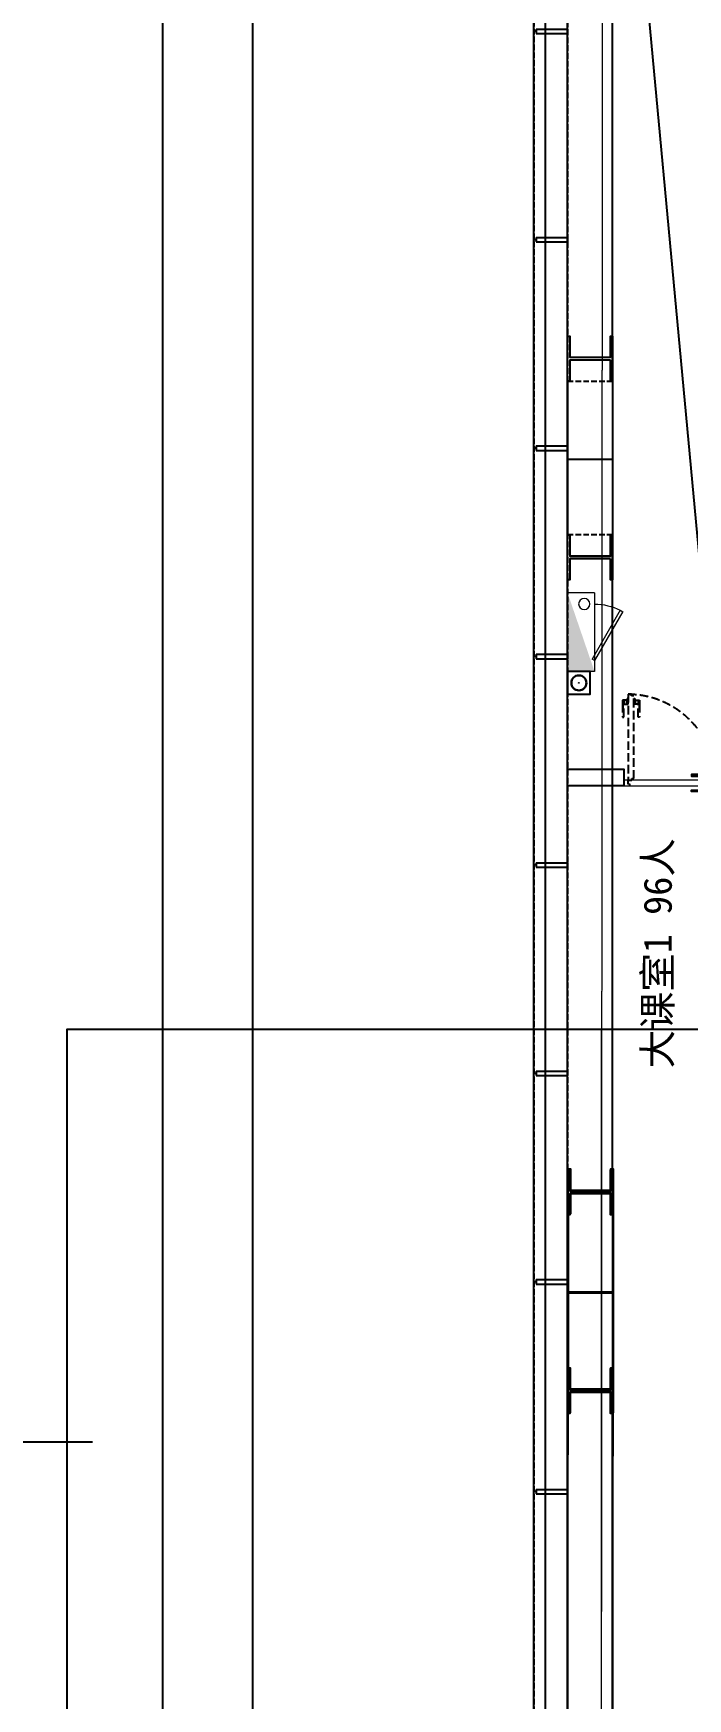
# Model space of a CAD drawing. Header units: millimetres. Extents: x 285006 to 3037698, y -2820855 to 192241.
# Drawn here: x 844006 to 849823, y -2786119 to -2771320 of the extents above; entities that cross this region are included whole.
import ezdxf
from ezdxf.enums import TextEntityAlignment as Align
from ezdxf.xclip import XClip

# ---------------------------------------------------------------- set-up
doc = ezdxf.new("R2010")
doc.units = ezdxf.units.MM
doc.header["$XCLIPFRAME"] = 2
doc.header["$PDMODE"] = 35
doc.header["$PDSIZE"] = -0.1
for name, pattern in [('1#B-6F$0$DOTE', [2.42, 2, -0.2, 0.02, -0.2]), ('1#C-6F$0$CONTINOUS', [0]), ('1#C-6F$0$DASH', [0.35, 0.25, -0.1]), ('1#C-6F$0$DASHED2', [0.375, 0.25, -0.125]), ('1#C-6F$0$DOTE', [2.42, 2, -0.2, 0.02, -0.2]), ('DASH', [0.35, 0.25, -0.1])]:
    doc.linetypes.add(name, pattern=pattern)
for name, color, linetype, lineweight in [('1#B-6F$0$A-ANNO-GRID', 10, '1#B-6F$0$DOTE', 18), ('1#C-6F$0$0LL', 10, 'Continuous', 30), ('1#C-6F$0$0XG-X', 1, 'Continuous', 18), ('1#C-6F$0$A-ANNO-GRID', 10, '1#C-6F$0$DOTE', 18), ('WALL-1C-6F-1$0$A-WALL-GLAZ', 142, 'Continuous', 18), ('板边洞口-1C-6F$0$A-HOLE', 5, 'Continuous', 25)]:
    doc.layers.add(name, color=color, linetype=linetype, lineweight=lineweight)
for name, color, linetype in [('1#C-6F$0$0-XREF', 7, 'Continuous'), ('1#C-6F$0$A-WALL', 2, 'Continuous'), ('1#C-6F$0$S-W-BEAMLINE', 4, '1#C-6F$0$DASHED2'), ('20230731变更修改', 41, 'Continuous'), ('4玻璃幕墙', 1, 'Continuous'), ('6铝型材', 8, 'Continuous'), ('___', 4, 'Continuous'), ('__附着_A10-J_KJ_2_B_28F_SEN22M3I_设计区$0$A_WALL_BRIK(砌块墙)', 190, 'Continuous'), ('DOOR', 60, 'Continuous'), ('DOOR--02', 8, 'Continuous'), ('DS-FINISH', 20, 'Continuous'), ('FF-TEXT', 50, 'Continuous'), ('WALL', 255, 'Continuous'), ('WALL-地台', 8, 'Continuous')]:
    doc.layers.add(name, color=color, linetype=linetype)
doc.layers.add('1#C-6F$0$0ll-point', color=1, linetype='Continuous', plot=False)
doc.styles.add('DIA', font='')
doc.styles.get('DIA').set_extended_font_data('SimSun')

# ---------------------------------------------------------------- blocks, each defined once
blk = doc.blocks.new('WALL-1C-6F-1$0$mullion_____')
at = {"layer": '6铝型材'}
for p, q in [((-36798, -1713), (-36798, -1433)), ((-36798, -1433), (-36758, -1433)), ((-36758, -1713), (-36758, -1433)), ((-36798, -1713), (-36758, -1713)), ((-36778, -1713), (-36778, -1733))]:
    blk.add_line(p, q, dxfattribs=at)
blk = doc.blocks.new('WALL-1C-6F-1')
at = {"layer": '4玻璃幕墙'}
blk.add_lwpolyline([(98374985, 18794859), (98374985, 18768923)], dxfattribs=at)
at = {"layer": 'WALL-地台', "linetype": 'DASH', "ltscale": 200}
blk.add_line((98374885, 18796546), (98374885, 18768923), dxfattribs=at)
blk.add_lwpolyline([(98375185, 18794859), (98375185, 18768923)], dxfattribs=at)
at = {"layer": 'WALL-1C-6F-1$0$A-WALL-GLAZ', "lineweight": -3, "rotation": 269.9999995734953}
for p in [(98376618, 18751065), (98376618, 18749213), (98376618, 18747361), (98376618, 18745509), (98376618, 18743657), (98376618, 18741805), (98376618, 18739953), (98376618, 18738088)]:
    blk.add_blockref('WALL-1C-6F-1$0$mullion_____', p, dxfattribs=at)
blk = doc.blocks.new('1#C-6F$0$单出口带卷盘消火栓')
at = {"layer": '1#C-6F$0$0XG-X'}
for p, q in [((368866, -61966), (368866, -61726)), ((368866, -61726), (369566, -61726)), ((369566, -61966), (369566, -61726)), ((368866, -61966), (368966, -61966)), ((368966, -61966), (369466, -61966)), ((369021, -62195), (369454, -61945)), ((369033, -62216), (369466, -61966)), ((369466, -61966), (369454, -61945)), ((369466, -61966), (369566, -61966)), ((369021, -62195), (369034, -62216))]:
    blk.add_line(p, q, dxfattribs=at)
blk.add_circle((368965, -61874), 50, dxfattribs=at)
blk.add_arc((369466, -61966), 500, 180, 207.134, dxfattribs=at)
blk.add_solid([(368866, -61726), (369566, -61966), (369566, -61726)], dxfattribs=at)
blk = doc.blocks.new('1#C-6F$0$A$C13D20D7F')
at = {"layer": '1#C-6F$0$S-W-BEAMLINE', "color": 6, "linetype": '1#C-6F$0$CONTINOUS'}
blk.add_lwpolyline([(380, 200), (20, 200), (20, 13), (0, 13), (0, 413), (20, 413), (20, 225), (380, 225), (380, 413), (400, 413), (400, 13), (380, 13)], close=True, dxfattribs=at)
blk = doc.blocks.new('dfgdergherhre')
at = {"layer": 'WALL-地台', "linetype": 'DASH', "ltscale": 200}
for p, q in [((3268329, 4589757, 0), (3268329, 4595796, 0)), ((3268729, 4589757, 0), (3268729, 4595796, 0)), ((3268729, 4589062, 0), (3268329, 4589062, 0)), ((3268329, 4582349, 0), (3268329, 4588391, 0)), ((3268729, 4582349, 0), (3268729, 4588391, 0)), ((3268329, 4582349, 0), (3268329, 4580983, 0)), ((3268729, 4582349, 0), (3268729, 4580983, 0)), ((3268729, 4581654, 0), (3268329, 4581654, 0)), ((3268329, 4575599, 0), (3268329, 4580983, 0)), ((3268729, 4575599, 0), (3268729, 4580983, 0))]:
    blk.add_line(p, q, dxfattribs=at)
at = {"layer": 'WALL-地台', "linetype": 'DASH', "ltscale": 200, "elevation": 0}
blk.add_lwpolyline([(3268329, 4589757), (3268729, 4589757), (3268729, 4588391), (3268329, 4588391)], close=True, dxfattribs=at)
at = {"layer": '1#C-6F$0$0-XREF', "ltscale": 1.5, "rotation": 359.999308722076}
for p in [(3268329, 4589745, 0), (3268329, 4587979, 0), (3268329, 4582337, 0), (3268329, 4580571, 0)]:
    blk.add_blockref('1#C-6F$0$A$C13D20D7F', p, dxfattribs=at)
blk = doc.blocks.new('*U498')
at = {"layer": 'DOOR', "linetype": 'Continuous', "lineweight": 0, "ltscale": 1000}
for points in [[(-808, 17), (-808, 50), (-1561, 50), (-1561, 50), (-1561, 50), (-1561, 50), (-1561, 50), (-1561, 50), (-1561, 50), (-1561, 50), (-1561, 50), (-1561, 50), (-1561, 50), (-1561, 50), (-1561, 50), (-1561, 50), (-1561, 50), (-1562, 50), (-1562, 18), (-1547, 18), (-1547, 0), (-1546, 0), (-1546, 0), (-1546, 0), (-1546, 0), (-792, 0), (-792, 17)], [(-805, 20), (-805, 50), (-39, 50), (-39, 50), (-39, 50), (-39, 50), (-39, 50), (-39, 50), (-39, 50), (-39, 50), (-39, 50), (-39, 50), (-39, 50), (-39, 50), (-39, 50), (-39, 50), (-39, 50), (-38, 50), (-38, 18), (-53, 18), (-53, 0), (-54, 0), (-54, 0), (-54, 0), (-54, 0), (-789, 0), (-789, 20), (-805, 20)]]:
    blk.add_lwpolyline(points, close=True, dxfattribs=at)
at = {"layer": 'DOOR--02', "linetype": 'DASH', "ltscale": 300}
for p, q in [((-1610, 726), (-1610, 612)), ((-1464, 726), (-1464, 612)), ((-136, 726), (-136, 612)), ((10, 726), (10, 612))]:
    blk.add_line(p, q, dxfattribs=at)
at = {"layer": 'DOOR--02'}
for p, q in [((-885, 98), (-999, 98)), ((-715, 98), (-601, 98)), ((-885, -48), (-999, -48)), ((-715, -48), (-601, -48))]:
    blk.add_line(p, q, dxfattribs=at)
at = {"layer": 'DOOR--02', "linetype": 'DASH', "ltscale": 300}
for points in [[(-1574, 727), (-1574, 762), (-1612, 762), (-1612, 719)], [(-1612, 762), (-1600, 752), (-1600, 726)], [(-1562, 726), (-1562, 777), (-1572, 776), (-1572, 726), (-1562, 726)], [(-1572, 760), (-1562, 760)], [(-1572, 743), (-1562, 743)], [(-1512, 726), (-1512, 777), (-1502, 776), (-1502, 726), (-1512, 726)], [(-1502, 760), (-1512, 760)], [(-1502, 743), (-1512, 743)], [(-1500, 727), (-1500, 762), (-1462, 762), (-1462, 719)], [(-1462, 762), (-1474, 752), (-1474, 726)], [(-100, 727), (-100, 762), (-138, 762), (-138, 719)], [(-138, 762), (-126, 752), (-126, 726)], [(-88, 726), (-88, 777), (-98, 776), (-98, 726), (-88, 726)], [(-98, 760), (-88, 760)], [(-98, 743), (-88, 743)], [(-38, 726), (-38, 777), (-28, 776), (-28, 726), (-38, 726)], [(-28, 760), (-38, 760)], [(-28, 743), (-38, 743)], [(-26, 727), (-26, 762), (12, 762), (12, 719)], [(12, 762), (0, 752), (0, 726)], [(-1612, 726), (-1612, 612), (-1600, 612), (-1600, 726)], [(-1602, 726), (-1612, 726)], [(-1602, 726), (-1574, 726), (-1574, 726)], [(-1472, 726), (-1500, 726), (-1500, 726)], [(-1462, 726), (-1462, 612), (-1474, 612), (-1474, 726)], [(-1472, 726), (-1462, 726)], [(-138, 726), (-138, 612), (-126, 612), (-126, 726)], [(-128, 726), (-138, 726)], [(-128, 726), (-100, 726), (-100, 726)], [(2, 726), (-26, 726), (-26, 726)], [(12, 726), (12, 612), (0, 612), (0, 726)], [(2, 726), (12, 726)]]:
    blk.add_lwpolyline(points, dxfattribs=at)
for points in [[(-1574, 761), (-1574, 727), (-1572, 727), (-1572, 761)], [(-1529, 805), (-1562, 805), (-1562, 51), (-1562, 51), (-1562, 51), (-1562, 51), (-1562, 51), (-1562, 51), (-1562, 51), (-1562, 51), (-1562, 51), (-1562, 51), (-1562, 51), (-1562, 51), (-1562, 51), (-1562, 51), (-1562, 51), (-1562, 50), (-1530, 50), (-1530, 65), (-1512, 65), (-1512, 66), (-1512, 66), (-1512, 66), (-1512, 66), (-1512, 820), (-1529, 820)], [(-1500, 761), (-1500, 727), (-1502, 727), (-1502, 761)], [(-100, 761), (-100, 727), (-98, 727), (-98, 761)], [(-68, 816), (-38, 816), (-38, 51), (-38, 51), (-38, 51), (-38, 51), (-38, 51), (-38, 51), (-38, 51), (-38, 51), (-38, 51), (-38, 51), (-38, 51), (-38, 51), (-38, 51), (-38, 51), (-38, 51), (-38, 50), (-70, 50), (-70, 65), (-88, 65), (-88, 66), (-88, 66), (-88, 66), (-88, 66), (-88, 801), (-68, 801), (-68, 816)], [(-26, 761), (-26, 727), (-28, 727), (-28, 761)]]:
    blk.add_lwpolyline(points, close=True, dxfattribs=at)
at = {"layer": 'DOOR--02'}
for points in [[(-885, 100), (-999, 100), (-999, 88), (-885, 88)], [(-884, 62), (-850, 62), (-850, 100), (-893, 100)], [(-886, 50), (-835, 50), (-835, 60), (-886, 60), (-886, 50)], [(-885, 90), (-885, 100)], [(-850, 100), (-859, 88), (-885, 88)], [(-885, 90), (-885, 62), (-885, 62)], [(-869, 60), (-869, 50)], [(-852, 60), (-852, 50)], [(-714, 50), (-765, 50), (-765, 60), (-714, 60), (-714, 50)], [(-716, 62), (-750, 62), (-750, 100), (-707, 100)], [(-750, 100), (-741, 88), (-715, 88)], [(-748, 60), (-748, 50)], [(-731, 60), (-731, 50)], [(-715, 100), (-601, 100), (-601, 88), (-715, 88)], [(-715, 90), (-715, 100)], [(-715, 90), (-715, 62), (-715, 62)], [(-885, -50), (-999, -50), (-999, -38), (-885, -38)], [(-884, -12), (-850, -12), (-850, -50), (-893, -50)], [(-886, 0), (-835, 0), (-835, -10), (-886, -10), (-886, 0)], [(-885, -40), (-885, -12), (-885, -12)], [(-850, -50), (-859, -38), (-885, -38)], [(-885, -40), (-885, -50)], [(-869, -10), (-869, 0)], [(-852, -10), (-852, 0)], [(-714, 0), (-765, 0), (-765, -10), (-714, -10), (-714, 0)], [(-716, -12), (-750, -12), (-750, -50), (-707, -50)], [(-750, -50), (-741, -38), (-715, -38)], [(-748, -10), (-748, 0)], [(-731, -10), (-731, 0)], [(-715, -40), (-715, -12), (-715, -12)], [(-715, -50), (-601, -50), (-601, -38), (-715, -38)], [(-715, -40), (-715, -50)]]:
    blk.add_lwpolyline(points, dxfattribs=at)
for points in [[(-850, 62), (-885, 62), (-885, 60), (-850, 60)], [(-750, 62), (-715, 62), (-715, 60), (-750, 60)], [(-850, -12), (-885, -12), (-885, -10), (-850, -10)], [(-750, -12), (-715, -12), (-715, -10), (-750, -10)]]:
    blk.add_lwpolyline(points, close=True, dxfattribs=at)
at = {"layer": 'DOOR--02', "linetype": 'DASH', "ltscale": 300}
for centre, radius, start, end in [((-1594, 38), 786, 0.8702, 84.0232), ((-39, 50), 766, 89.9252, 182.2459)]:
    blk.add_arc(centre, radius, start, end, dxfattribs=at)
at = {"layer": 'DS-FINISH', "linetype": 'Continuous', "lineweight": 0, "ltscale": 1000}
for points in [[(-1600, 50), (-1565, 50), (-1565, 15), (-1550, 15), (-1550, 0), (-1600, 0), (-1600, 50)], [(-35, 50), (0, 50), (0, 0), (-50, 0), (-50, 15), (-35, 15), (-35, 50), (0, 50)]]:
    blk.add_lwpolyline(points, dxfattribs=at)
blk = doc.blocks.new('DFHFTHRTHRT')
at = {"layer": 'FF-TEXT', "color": 50, "style": 'DIA'}
blk.add_text('大课室1 96人 ', height=250, rotation=89.9152, dxfattribs=at).set_placement((904940, -349816), align=Align.MIDDLE_CENTER)
blk = doc.blocks.new('1#C-6F$0$立管-150')
blk.add_circle((0, 0), 100)
at = {"layer": '1#C-6F$0$0ll-point'}
for p in [(-150, 150), (0, 0), (150, 150), (-150, -150), (150, -150)]:
    blk.add_point(p, dxfattribs=at)
blk = doc.blocks.new('1#C-6F$0$354100')
at = {"layer": '1#C-6F$0$0ll-point'}
blk.add_lwpolyline([(-150, 150), (150, 150), (150, -150), (-150, -150)], close=True, dxfattribs=at)
at = {"layer": '1#C-6F$0$0LL'}
blk.add_blockref('1#C-6F$0$立管-150', (0, 0), dxfattribs=at)
blk = doc.blocks.new('1#B-6F$0$A$C465C26A5')
at = {"layer": '1#B-6F$0$A-ANNO-GRID', "ltscale": 1.5}
blk.add_line((-12650, -1700), (-12650, 56496.4), dxfattribs=at)
blk = doc.blocks.new('1#C-6F$0$A$C465C26A5')
at = {"layer": '1#C-6F$0$A-ANNO-GRID', "ltscale": 1.5}
blk.add_line((-12650, -1700), (-12650, 56496.4), dxfattribs=at)

msp = doc.modelspace()

# ---------------------------------------------------------------- linework, layer by layer
at = {"elevation": 0}
msp.add_lwpolyline([(848456.1, -2736122.8), (862306.1, -2736122.8), (862305.4, -2790223), (848455.4, -2790222.8)], close=True, dxfattribs=at)
at = {"layer": '1#C-6F$0$A-WALL', "color": 4, "linetype": '1#C-6F$0$DASH'}
for p, q in [((848755.5, -2774411.7, 0), (848755.6, -2768372.6, 0)), ((849155.5, -2774411.7, 0), (849155.6, -2768372.6, 0)), ((848755.4, -2781819.7, 0), (848755.5, -2775777.7, 0)), ((849155.4, -2781819.8, 0), (849155.5, -2775777.7, 0)), ((848755.3, -2788570.2, 0), (848755.4, -2783185.8, 0)), ((848756.5, -2788562.6, 0), (848759.4, -2783178.2, 0)), ((849155.3, -2788570.2, 0), (849155.4, -2783185.8, 0)), ((849156.5, -2788562.8, 0), (849159.4, -2783178.4, 0))]:
    msp.add_line(p, q, dxfattribs=at)
at = {"layer": '1#C-6F$0$S-W-BEAMLINE', "linetype": '1#C-6F$0$CONTINOUS'}
for p, q in [((848755.5, -2774411.7, 0), (848755.5, -2775777.7, 0)), ((848755.5, -2774411.7, 0), (848755.5, -2775777.7, 0)), ((849155.4, -2774411.7, 0), (849155.5, -2775777.7, 0)), ((849155.4, -2774411.7, 0), (849155.5, -2775777.7, 0)), ((849155.4, -2775107.2, 0), (848755.5, -2775107.2, 0)), ((848755.4, -2781819.7, 0), (848755.4, -2783185.8, 0)), ((848760.1, -2781812.2, 0), (848759.4, -2783178.2, 0)), ((849155.3, -2781819.8, 0), (849155.4, -2783185.8, 0)), ((849160.1, -2781812.4, 0), (849159.4, -2783178.4, 0)), ((849155.3, -2782515.3, 0), (848755.4, -2782515.3, 0)), ((849159.7, -2782507.9, 0), (848759.8, -2782507.7, 0))]:
    msp.add_line(p, q, dxfattribs=at)
at = {"layer": '20230731变更修改'}
msp.add_lwpolyline([(830933.3, -2790669.6), (836698.5, -2783837.8), (844533.1, -2783837.8)], dxfattribs=at)
at = {"layer": '___'}
msp.add_lwpolyline([(861146, -2789572.6), (850116.2, -2778013), (848755.6, -2763389.7)], dxfattribs=at)
at = {"layer": 'Defpoints', "elevation": 0}
msp.add_lwpolyline([(845156.1, -2734799.3), (865505.7, -2734799.3), (865505.7, -2792478.4), (845156.1, -2792478.4)], close=True, dxfattribs=at)
at = {"layer": 'WALL', "elevation": 0}
msp.add_lwpolyline([(849255.5, -2778008), (848755.7, -2778008), (848755.7, -2777858), (849255.5, -2777858)], close=True, dxfattribs=at)
at = {"layer": '板边洞口-1C-6F$0$A-HOLE', "linetype": 'Continuous', "ltscale": 1.5, "elevation": 0}
msp.add_lwpolyline([(862005.3, -2790223.5), (848755.3, -2790223.3), (848755.9, -2736423.3), (862005.9, -2736423.5), (862005.3, -2790223.5)], dxfattribs=at)

# ---------------------------------------------------------------- block references
at = {"ltscale": 1.5, "rotation": 359.9692125216086}
msp.add_blockref('1#C-6F$0$A$C465C26A5', (861706.1, -2789322.7, 0), dxfattribs=at)
at = {"ltscale": 1.5}
ref = msp.add_blockref('1#B-6F$0$A$C465C26A5', (861705.7, -2789322.3), dxfattribs=at)
XClip(ref).set_block_clipping_path([(-17399.9999999851, -1700), (10275, 9149.9998158999)])
at = {"layer": '1#C-6F$0$0-XREF', "ltscale": 1.5}
ref = msp.add_blockref('WALL-1C-6F-1', (-97526656.2, -21557958.5, 0), dxfattribs=dict(at, rotation=359.999308722076))
XClip(ref).set_block_clipping_path([(98372385.8231538981, 18767467.007476639), (98391135.4026873261, 18767467.2336917371), (98391134.7242774069, 18823696.4636914618), (98372385.144743979, 18823696.2374763638)])
for name, p, rotation in [('WALL-1C-6F-1', (-97526656.2, -21557958.5, 0), 359.999308722076), ('1#C-6F$0$A$C13D20D7F', (848755.5, -2774424.2, 0), 359.999308722076), ('1#C-6F$0$A$C13D20D7F', (848755.5, -2776190.2, 0), 359.999308722076), ('1#C-6F$0$A$C13D20D7F', (848755.5, -2781832.2, 0), 359.999308722076), ('1#C-6F$0$A$C13D20D7F', (848760.2, -2781824.7, 0), 359.9692125216086), ('1#C-6F$0$A$C13D20D7F', (848755.4, -2783598.3, 0), 359.999308722076), ('1#C-6F$0$A$C13D20D7F', (848759.3, -2783590.7, 0), 359.9692125216086)]:
    msp.add_blockref(name, p, dxfattribs=dict(at, rotation=rotation))
at = {"layer": '1#C-6F$0$0LL', "xscale": -0.6666666666666667, "yscale": 0.6666666666666666, "zscale": 0.6666666666666665, "rotation": 269.9993087875839}
msp.add_blockref('1#C-6F$0$354100', (848855.5, -2777092.6, 0), dxfattribs=at)
at = {"layer": '1#C-6F$0$0XG-X', "xscale": -1, "rotation": 89.99930872168804}
msp.add_blockref('1#C-6F$0$单出口带卷盘消火栓', (787033.5, -2407425.6, 0), dxfattribs=at)
msp.add_blockref('1#C-6F$0$单出口带卷盘消火栓', (787033.5, -2407425.6, 0), dxfattribs=at)
at = {"layer": '___'}
msp.add_blockref('DFHFTHRTHRT', (-55384.5, -2429594.3), dxfattribs=at)
at = {"layer": '__附着_A10-J_KJ_2_B_28F_SEN22M3I_设计区$0$A_WALL_BRIK(砌块墙)'}
msp.add_blockref('dfgdergherhre', (-2419573.4, -7364168.9), dxfattribs=at)
at = {"layer": 'DS-FINISH', "xscale": -1}
msp.add_blockref('*U498', (849255.5, -2778008, 0), dxfattribs=at)

doc.saveas('drawing.dxf')
